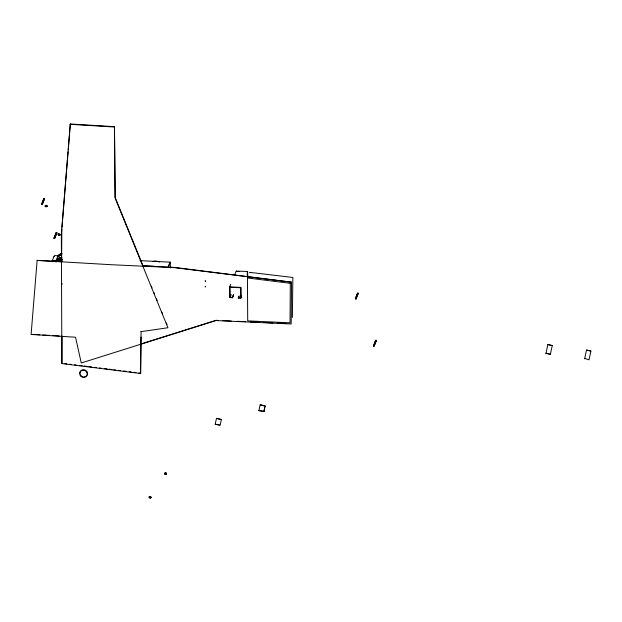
<?xml version="1.0" encoding="UTF-8"?>
<svg xmlns="http://www.w3.org/2000/svg" width="622" height="622" viewBox="0 0 622 622"><rect width="100%" height="100%" fill="white"/><g stroke="black" fill="none" stroke-linecap="round" stroke-linejoin="round"><path stroke-width="0.93" d="M141.031 337.023L140.603 373.503L61.897 363.582L61.337 234.113L70.309 123.972L114.471 126.663L115.21 197.602L142.873 265.501M62.037 336.067L61.897 363.582M140.603 373.503L141.077 331.316M62.029 261.761L37.133 260.393L31.1 334.465L75.526 337.217L81.264 362.976L215.92 320.555L291.166 323.992L291.539 282.17L174.51 267.421L142.648 265.781L154.8 266.387M164.752 473.886L164.9 473.148L164.807 473.746A1.026 0.949 22.6 0 0 165.125 474.096M166.401 474.158L166.432 473.241M149.296 496.791L149.125 497.273L149.249 496.869A1.057 0.972 22.6 0 1 150.555 496.815L150.959 497.297L150.633 496.651A1.057 0.972 22.6 0 0 149.366 496.698L149.327 496.753M59.899 234.354L59.798 235.202M41.643 204.249L43.882 198.348L44.566 198.426L44.52 199.071L42.327 204.335L41.643 204.249L43.882 198.348M42.327 204.335L44.566 198.426M53.966 238.397L56.205 232.496L56.89 232.574L56.843 233.219L54.65 238.483L53.966 238.397L56.205 232.496M54.65 238.483L56.89 232.574M355.395 298.358L355.349 298.995L356.033 299.081L358.272 293.172L357.588 293.094L355.395 298.358L356.079 298.436L358.272 293.172M356.033 299.081L356.079 298.436M355.714 298.125L357.588 293.094M373.41 346.159L375.641 340.25L376.326 340.335L376.279 340.973L374.086 346.236L373.41 346.159L375.641 340.25M374.086 346.236L376.326 340.335M61.866 229.028L61.578 261.776M62.013 227.139L62.472 221.455M62.628 219.558L68.078 151.784M68.233 149.871L70.309 123.972M45.196 206.006L45.235 206.232M46.992 206.411L46.891 205.602A1.057 0.972 22.6 0 0 45.523 205.431L45.46 205.563A1.057 0.972 22.6 0 1 46.821 205.758L47 206.006M249.484 272.327L292.869 277.466L292.387 317.461M59.58 234.253A1.096 1.011 22.6 0 0 58.507 234.129A0.832 0.762 22.6 0 0 58.297 234.253L58.336 235.139A1.042 0.964 22.6 0 0 59.728 235.256L59.93 234.96M150.889 497.67L151.029 497.211M151.022 497.343L150.742 497.841M58.499 259.522L55.755 261.652L58.546 259.584L62.037 259.133A6.858 6.313 22.6 0 0 55.755 261.582L55.832 261.03A6.982 6.43 22.6 0 1 61.539 258.527M52.66 261.528L55.716 261.201M230.723 284.27L229.596 287.006L229.681 297.518L232.535 297.798L233.273 296.033M236.212 271.114L247.61 271.472L247.789 277.373M215.204 424.204L216.472 418.373L221.385 419.531L220.118 425.362L215.204 424.204L219.418 424.88M258.915 410.574L260.183 404.743L265.096 405.909L263.946 411.453L258.915 410.574L263.946 411.453M263.829 411.741L265.096 405.909M545.992 353.257L547.865 344.534L552.258 345.575L550.392 354.299L545.992 353.257L550.392 354.299M584.633 358.762L586.499 350.038L590.9 351.08L589.034 359.804L584.75 358.474M56.027 260.517L56.128 260.229A7.005 6.453 22.6 0 1 61.842 257.578M57.652 256.793L57.807 256.381A6.982 6.43 22.6 0 1 61.695 254.001M45.204 205.952L45.305 205.703M59.79 235.116A1.042 0.964 22.6 0 1 58.414 234.976L58.227 234.261M58.126 234.502L58.312 234.144A0.832 0.762 22.6 0 1 58.561 233.973M57.628 256.637L57.683 256.497A7.005 6.453 22.6 0 1 61.99 253.924M56.594 261.022L60.318 259.91M37.133 260.393L111.182 264.708L174.409 267.647L291.539 282.17M54.052 256.381L51.859 261.644A1.283 1.182 22.6 0 1 53.127 260.797L55.863 261.03M55.692 261.326L58.056 255.766A6.982 6.43 22.6 0 1 61.943 253.387M55.856 261.668L56.384 260.898M140.93 331.658L167.932 327.74L115.062 197.951L114.471 126.663M170.117 262.157L168.181 267.258L170.117 262.157L139.997 260.649M234.393 275.445L236.236 271.029M233.631 294.704L232.535 297.355L230.132 297.23L231.236 294.587M229.619 286.921L240.994 287.364L241.134 298.163L238.327 298.086L239.066 295.878M238.327 298.086L239.066 296.321M238.327 297.643L240.73 297.759L241.46 295.994M216.472 418.373L221.385 419.531M260.183 404.743L264.98 406.197M547.865 344.534L552.258 345.575M586.499 350.038L590.9 351.08M60.528 259.312L62.184 259.84M47.054 206.263L47.085 205.944M59.619 259.304A6.344 5.847 22.6 0 0 56.338 261.465L53.531 261.551M164.861 473.194L164.706 473.723M57.908 255.937L55.319 255.533A1.283 1.182 22.6 0 0 54.021 256.622M59.852 235.062L59.992 234.603M55.941 261.613L56.237 261.248A6.663 6.142 22.6 0 1 62.037 259.234L58.546 259.584M165.009 473.054L165.063 473.015A1.088 1.003 22.6 0 1 166.198 473.062L166.315 473.124M55.778 261.753L58.499 259.708L62.029 259.304M56.19 261.714L58.6 259.677M56.268 261.691L58.546 259.809L62.013 259.413M56.314 261.792L58.359 260.253M56.548 261.403L58.623 259.856M56.991 261.465L58.39 260.361M57.022 261.458L58.39 260.431M150.796 497.693L150.547 497.95A1.104 1.019 22.6 0 1 149.467 497.818L149.21 497.266M150.749 497.732L150.664 497.779A1.104 1.019 22.6 0 1 149.529 497.678L149.241 497.343M56.874 259.778L56.929 259.833A6.624 6.103 22.6 0 1 60.746 257.943A6.702 6.173 22.6 0 0 56.843 259.864L56.827 259.755A6.702 6.173 22.6 0 1 61.64 257.819M141.318 343.865L216.013 320.322L217.918 320.416M54.238 261.535L52.73 261.419L54.923 261.551M56.322 261.419L52.575 261.567M58.258 260.097L61.998 259.483M58.227 260.175L61.796 259.771M58.258 260.284L61.788 259.879M58.305 260.385L61.772 259.988M58.351 260.439L61.757 260.058M55.996 261.326L53.127 261.1A0.964 0.886 22.6 0 0 52.232 261.567M222.684 320.625L231.26 321.022M236.974 321.279L245.651 321.675M250.503 321.901L259.242 322.297M264.093 322.523L272.825 322.919M277.676 323.145L286.408 323.541M236.687 271.355L239.579 271.503M250.114 272.654L250.627 272.685M70.169 124.322L114.324 127.012M33.129 334.356L39.886 334.768M42.786 334.955L49.542 335.367M52.442 335.553L59.199 335.966M52.784 261.403L55.07 261.574M52.746 261.349L55.755 261.574M43.835 198.986L44.52 199.071M41.69 203.612L42.374 203.689M56.159 233.133L56.843 233.219M54.013 237.76L54.697 237.837M357.541 293.732L358.225 293.817M375.595 340.895L376.279 340.973M373.449 345.521L374.133 345.599M64.913 363.598L66.834 363.839M69.718 364.204L71.639 364.445M74.516 364.811L76.436 365.052M79.313 365.417L82.197 365.775M84.11 366.024L86.994 366.381M88.915 366.622L91.792 366.988M94.668 367.353L96.589 367.594M99.473 367.952L101.394 368.201M104.271 368.558L107.147 368.924M109.068 369.165L111.952 369.53M113.873 369.771L115.785 370.012M118.67 370.378L120.59 370.619M123.467 370.976L126.344 371.342M129.228 371.707L131.149 371.948M134.025 372.306L135.946 372.555M138.823 372.912L140.743 373.153M62.184 259.934L60.482 259.25L62.122 260.012M166.253 473.272L166.144 473.194A1.088 1.003 22.6 0 0 165.001 473.163M164.807 473.746L164.791 473.972A1.026 0.949 22.6 0 0 166.097 474.314M151.278 286.136L152.009 287.924M153.836 292.41L154.567 294.206M156.386 298.692L157.117 300.488M161.868 312.143L162.599 313.939M166.253 322.911L166.984 324.7M170.257 262.274L170.342 267.95M56.097 260.532L56.167 260.221A6.982 6.43 22.6 0 1 61.873 257.726M45.258 205.921L45.297 206.084A0.964 0.886 22.6 0 0 46.875 206.395M247.284 271.884L247.307 276.425M240.73 297.759L240.667 287.776L230.078 287.247L230.132 297.23M233.405 295.069L233.413 295.567M233.04 295.053L233.04 295.551M232.535 297.355L232.535 297.798M79.935 373.534A3.841 3.538 22.6 0 1 82.742 369.787A3.841 3.538 22.6 0 1 87.212 372.15A3.841 3.538 22.6 0 1 85.572 376.512M85.237 376.652A3.841 3.538 22.6 0 1 84.242 376.87M83.13 376.808A3.841 3.538 22.6 0 1 82.547 376.644M81.863 376.333A3.841 3.538 22.6 0 1 80.736 375.369M80.518 375.074A3.841 3.538 22.6 0 1 80.331 374.755M46.813 206.543A0.964 0.886 22.6 0 1 45.251 206.224M58.569 233.981A1.096 1.011 22.6 0 1 59.642 234.105M166.16 474.166A1.026 0.949 22.6 0 1 165.732 474.267M56.058 261.52A6.858 6.313 22.6 0 1 61.78 259.716M59.152 255.626A6.539 6.026 22.6 0 0 58.53 256.194A6.562 6.049 22.6 0 1 59.121 255.634A6.624 6.103 22.6 0 0 58.452 256.178M60.567 254.732A6.624 6.103 22.6 0 1 61.399 254.452M61.376 254.39A6.702 6.173 22.6 0 0 60.528 254.67A6.702 6.173 22.6 0 1 61.407 254.305A6.624 6.103 22.6 0 0 60.598 254.647M58.351 256.031A6.78 6.251 22.6 0 1 59.712 254.95M60.513 254.553A6.78 6.251 22.6 0 1 61.368 254.266M58.484 256.101A6.624 6.103 22.6 0 1 59.821 255.036M56.796 259.763A6.78 6.251 22.6 0 1 61.617 257.788M57.597 259.358A6.539 6.026 22.6 0 0 56.975 259.934A6.562 6.049 22.6 0 1 57.566 259.366M60.746 258.06A6.539 6.026 22.6 0 0 58.297 258.876A6.562 6.049 22.6 0 1 60.731 258.068A6.624 6.103 22.6 0 0 58.235 258.853M56.897 259.918A6.624 6.103 22.6 0 1 57.519 259.335M59.417 255.658A6.344 5.847 22.6 0 0 58.833 256.163A6.313 5.816 22.6 0 1 59.463 255.665M60.163 255.191A6.344 5.847 22.6 0 0 59.743 255.44A6.313 5.816 22.6 0 1 60.248 255.175M59.09 255.556A6.344 5.847 22.6 0 1 59.673 255.051M60 254.826A6.344 5.847 22.6 0 1 60.42 254.577M58.243 259.164A6.313 5.816 22.6 0 1 58.693 258.907M60.163 258.379A6.313 5.816 22.6 0 1 60.894 258.254M56.478 261.458A6.236 5.746 22.6 0 1 57.403 260.509M57.792 260.229A6.236 5.746 22.6 0 1 58.118 260.019M58.903 259.646A6.236 5.746 22.6 0 1 59.37 259.483M152.545 261.66A6.982 6.43 22.6 0 1 159.349 262.072M52.372 261.59A0.964 0.886 22.6 0 1 52.979 261.442M56.377 260.898A6.663 6.142 22.6 0 1 61.749 258.838M290.295 283.313L290.031 322.81L247.704 320.874L247.447 277.987L290.295 283.313M61.687 283.803L62.239 283.99L61.702 283.749M205.252 280.833L205.392 281.393L205.252 280.833M205.283 286.299L205.423 286.851L205.283 286.299M80.432 375.805A3.841 3.538 22.6 0 0 86.963 375.447A3.841 3.538 22.6 0 0 83.037 370.261A3.841 3.538 22.6 0 0 80.432 375.805M61.438 254.491A6.539 6.026 22.6 0 0 60.622 254.763A6.562 6.049 22.6 0 1 61.422 254.491M59.743 255.059A6.702 6.173 22.6 0 0 58.398 256.132A6.702 6.173 22.6 0 1 59.782 254.973"/></g></svg>
